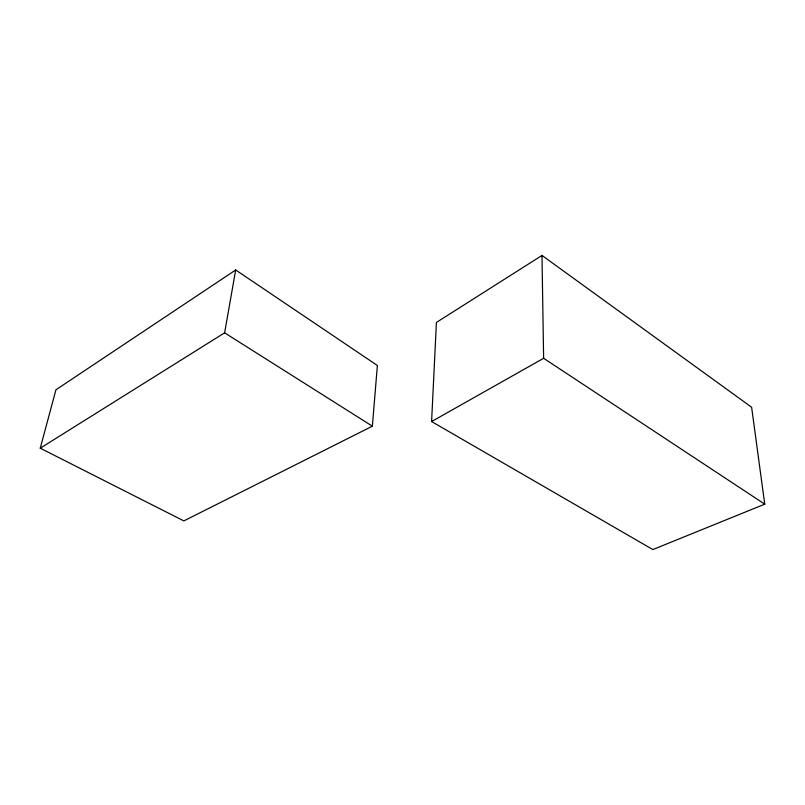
<?xml version="1.0" encoding="UTF-8"?>
<svg xmlns="http://www.w3.org/2000/svg" width="805" height="805" viewBox="0 0 805 805"><rect width="100%" height="100%" fill="white"/><g stroke="black" fill="none" stroke-linecap="round" stroke-linejoin="round"><path stroke-width="1.21" d="M431.591 421.548L436.421 322.443L541.986 255.437L751.618 407.239L764.75 504.161L652.865 549.563L431.591 421.548L543.627 358.285L541.986 255.437M372.373 426.177L377.374 365.49L235.684 269.977L55.927 389.801L40.25 448.194L183.842 520.905L372.373 426.177L224.615 332.827L40.25 448.194M224.615 332.827L235.684 269.977M543.627 358.285L764.75 504.161"/></g></svg>
